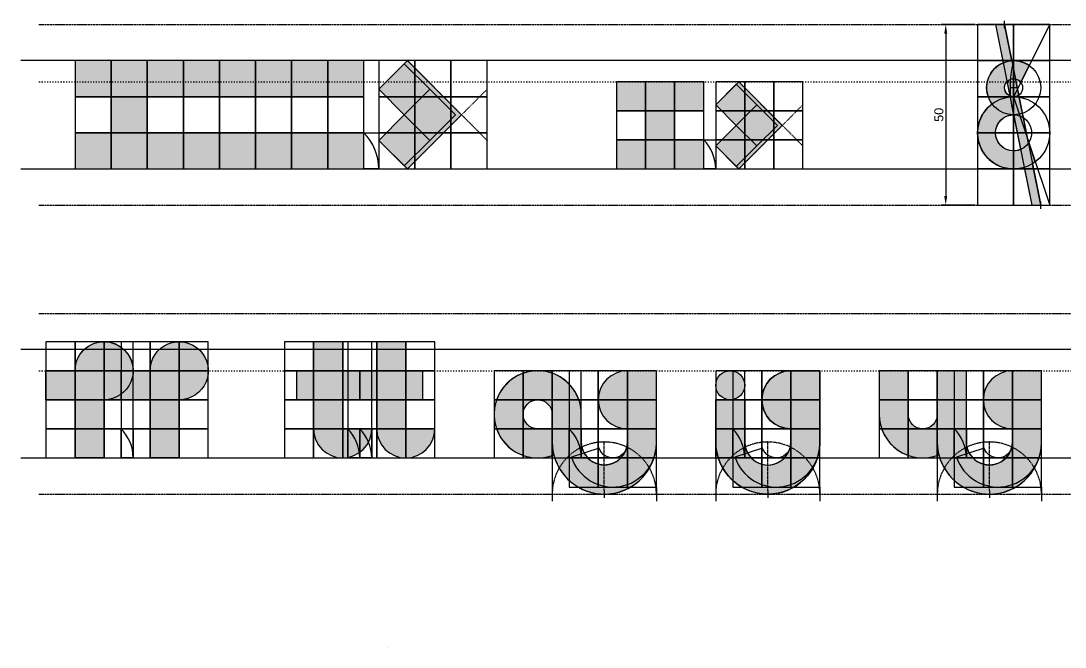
# Model space of a CAD drawing. Header units: millimetres. Extents: x -19 to 3010, y -292 to 470.
# Drawn here: x -15 to 274.3, y -292.4 to -119 of the extents above; entities that cross this region are included whole.
import ezdxf

# ---------------------------------------------------------------- set-up
doc = ezdxf.new("R2010")
doc.units = ezdxf.units.MM
doc.linetypes.add('ACAD_ISO02W100', pattern=[15, 12, -3])
doc.linetypes.add('ACAD_ISO03W100', pattern=[30, 12, -18])
for name, color, linetype in [('GUIDES', 252, 'Continuous'), ('guides_minor', 12, 'Continuous'), ('Lettering', 7, 'Continuous'), ('LINES', 252, 'Continuous'), ('Outlines', 5, 'Continuous')]:
    doc.layers.add(name, color=color, linetype=linetype)
doc.styles.get("Standard").update_dxf_attribs({"font": 'arial.ttf'})
doc.dimstyles.new('ISO-25', dxfattribs={"dimtxt": 2.5, "dimasz": 2.5, "dimexe": 1.25, "dimexo": 0.625, "dimtad": 1, "dimtxsty": 'Standard', "dimcen": 2.5, "dimadec": 0, "dimazin": 0, "dimtfac": 1, "dimtmove": 0, "dimatfit": 3, "dimfxl": 1, "dimarcsym": 0})

# ---------------------------------------------------------------- blocks, each defined once
blk = doc.blocks.new('*D12')
at = {"layer": 'Defpoints', "color": 0, "transparency": 16777216}
for p in [(250.0000000000002, -120.0000000000001), (241.1893099608089, -170.0000000000001), (250.0000000000002, -170.0000000000001)]:
    blk.add_point(p, dxfattribs=at)
at = {"layer": 'guides_minor', "color": 0, "lineweight": -2, "transparency": 16777216}
for p, q in [((249.3750000000002, -120.0000000000001), (239.9393099608089, -120.0000000000001)), ((241.1893099608089, -122.5000000000001), (241.1893099608089, -167.5000000000001)), ((249.3750000000002, -170.0000000000001), (239.9393099608089, -170.0000000000001))]:
    blk.add_line(p, q, dxfattribs=at)
at = {"layer": 'guides_minor', "color": 0, "transparency": 16777216}
for points in [[(240.7726432941423, -122.5000000000001), (241.6059766274756, -122.5000000000001), (241.1893099608089, -120.0000000000001)], [(240.7726432941423, -167.5000000000001), (241.6059766274756, -167.5000000000001), (241.1893099608089, -170.0000000000001)]]:
    blk.add_solid(points, dxfattribs=at)
at = {"layer": 'guides_minor', "color": 0, "transparency": 16777216, "insert": (239.2878774915046, -145.0000000000001), "char_height": 2.5, "attachment_point": 5, "rotation": 90}
blk.add_mtext('50', dxfattribs=at)

msp = doc.modelspace()

# ---------------------------------------------------------------- hatches: boundary and pattern name
at = {"layer": 'Lettering'}
h = msp.add_hatch(color=256, dxfattribs=at)
h.dxf.hatch_style = 1
edge = h.paths.add_edge_path(flags=16)
edge.add_line((258.1612398436907, -135.8061992184531), (258.9541447716941, -139.77072385847))
edge.add_arc((260.0000000000002, -137.5), 2.499999999999998, 137.3498259043254, 245.2700390437152, ccw=False)
edge = h.paths.add_edge_path(flags=16)
edge.add_line((260.0000000000001, -145.0000000000001), (261.923076923077, -154.6153846153846))
edge.add_arc((260.0000000000001, -150.0000000000001), 4.999999999999965, 90, 292.6198649480404, ccw=False)
edge = h.paths.add_edge_path()
edge.add_line((261.5233419172434, -140.1167095862173), (260.5105369461709, -135.0526847308542))
edge.add_arc((260.0000000000001, -137.5), 2.499999999999968, 36.869897645843025, 78.21646320422309, ccw=False)
edge.add_line((262.0000000000001, -136.0000000000001), (264.3166247903555, -131.3667504192892))
edge.add_arc((260.0000000000001, -137.5), 7.499999999999982, 54.8618438234757, 93.79733993393691)
edge.add_line((259.5032931838363, -130.0164659191812), (257.5, -120))
edge.add_line((257.5, -120), (255.0000000000001, -120))
edge.add_line((255.0000000000001, -120), (257.1153846153846, -130.5769230769231))
edge.add_arc((260.0000000000001, -137.5), 7.49999999999997, 112.6198649480408, 216.869897645844)
edge.add_arc((260.0000000000001, -150), 10.00000000000002, 126.8698976458439, 286.9372887831346)
edge.add_line((262.9132483779024, -159.5662418895118), (265.0000000000001, -170))
edge.add_line((265.0000000000001, -170), (267.5, -170))
edge.add_line((267.5, -170), (265.2074273135258, -158.5371365676289))
edge.add_arc((259.9999999999999, -149.9999999999999), 10.0000000000002, 301.382085644258, 306.8698976458444)
edge.add_line((266.0000000000001, -158.0000000000001), (264.2247448713916, -152.6742346141748))
edge.add_arc((260.0000000000003, -150.0000000000004), 4.999999999999615, 324.6562513841858, 327.66646930651615, ccw=False)
edge.add_line((264.0784806237592, -152.8924031187961), (261.5233419172434, -140.1167095862173))
h = msp.add_hatch(color=256, dxfattribs=at)
h.dxf.hatch_style = 1
h.paths.add_polyline_path([(0, -130), (0, -140), (10, -140), (9.999999999999998, -150), (0, -150), (0, -160), (80, -160), (79.99999999999994, -149.9999999999999), (20, -150.0000000000003), (20, -140), (80, -140), (80, -130)])
h.paths.add_polyline_path([(92.07106781186553, -130), (84.14213562373072, -137.9289321881343), (91.21320343559641, -145), (84.14213562373095, -152.0710678118655), (92.07106781186546, -160), (107.0710678118655, -145)])
h = msp.add_hatch(color=256, dxfattribs=at)
h.dxf.hatch_style = 1
h.paths.add_polyline_path([(150.0000000000001, -135.857864376269), (150.0000000000001, -143.9052429175127), (158.0473785412437, -143.9052429175127), (158.0473785412437, -151.9526214587563), (150.0000000000001, -151.9526214587563), (150.0000000000001, -160), (174.1421356237311, -160), (174.142135623731, -151.9526214587563), (166.0947570824874, -151.9526214587566), (166.0947570824874, -143.9052429175127), (174.142135623731, -143.9052429175127), (174.142135623731, -135.857864376269)])
h.paths.add_polyline_path([(183.8561808316414, -135.8578643762693), (177.4754689570642, -142.2385762508461), (183.1658248943529, -147.9289321881348), (177.4754689570644, -153.6192881254233), (183.8561808316414, -160.0000000000003), (195.9272486435069, -147.9289321881348)])
h = msp.add_hatch(color=256, dxfattribs=at)
h.dxf.hatch_style = 1
edge = h.paths.add_edge_path()
edge.add_line((16.09475708248733, -215.857864376269), (20.80880229039763, -215.857864376269))
edge.add_arc((28.85618083164129, -215.8578643762691), 8.047378541243663, -90.00000000000023, 179.9999999999998, ccw=False)
edge.add_line((28.85618083164127, -223.9052429175127), (28.85618083164127, -240))
edge.add_line((28.85618083164127, -240), (20.80880229039763, -240))
edge.add_line((20.80880229039763, -240), (20.80880229039763, -223.9052429175127))
edge.add_line((20.80880229039763, -223.9052429175127), (8.047378541243638, -223.9052429175127))
edge.add_line((8.047378541243638, -223.9052429175127), (8.047378541243638, -240))
edge.add_line((8.047378541243638, -240), (0, -240))
edge.add_line((0, -240), (0, -223.9052429175127))
edge.add_line((0, -223.9052429175127), (-8.047378541243653, -223.9052429175127))
edge.add_line((-8.047378541243653, -223.9052429175127), (-8.047378541243653, -215.857864376269))
edge.add_line((-8.047378541243653, -215.857864376269), (0, -215.857864376269))
edge.add_arc((8.047378541243663, -215.857864376269), 8.047378541243663, 0, 180, ccw=False)
h = msp.add_hatch(color=256, dxfattribs=at)
h.dxf.hatch_style = 1
edge = h.paths.add_edge_path()
edge.add_line((83.57022603955167, -223.9052429175127), (83.57022603955156, -231.9526214587563))
edge.add_arc((91.61760458079522, -231.9526214587563), 8.04737854124366, 180, 360)
edge.add_line((99.66498312203888, -231.9526214587563), (91.61760458079524, -231.9526214587563))
edge.add_line((91.61760458079524, -231.9526214587563), (91.61760458079524, -223.9052429175127))
edge.add_line((91.61760458079524, -223.9052429175127), (96.33164978870568, -223.9052429175127))
edge.add_line((96.33164978870568, -223.9052429175127), (96.33164978870568, -215.857864376269))
edge.add_line((96.33164978870568, -215.857864376269), (91.61760458079524, -215.857864376269))
edge.add_line((91.61760458079524, -215.857864376269), (91.61760458079524, -207.8104858350254))
edge.add_line((91.61760458079524, -207.8104858350254), (83.57022603955167, -207.8104858350254))
edge.add_line((83.57022603955167, -207.8104858350254), (83.57022603955167, -215.857864376269))
edge.add_line((83.57022603955167, -215.857864376269), (74.14213562373094, -215.857864376269))
edge.add_line((74.14213562373094, -215.857864376269), (74.14213562373094, -207.8104858350254))
edge.add_line((74.14213562373094, -207.8104858350254), (66.09475708248736, -207.8104858350254))
edge.add_line((66.09475708248736, -207.8104858350254), (66.09475708248736, -215.857864376269))
edge.add_line((66.09475708248736, -215.857864376269), (61.38071187457693, -215.857864376269))
edge.add_line((61.38071187457693, -215.857864376269), (61.38071187457693, -223.9052429175127))
edge.add_line((61.38071187457693, -223.9052429175127), (66.09475708248736, -223.9052429175127))
edge.add_line((66.09475708248736, -223.9052429175127), (66.09475708248725, -231.9526214587563))
edge.add_arc((74.14213562373091, -231.9526214587563), 8.04737854124366, 180, 360)
edge.add_line((82.18951416497457, -231.9526214587563), (74.14213562373094, -231.9526214587563))
edge.add_line((74.14213562373094, -231.9526214587563), (74.14213562373094, -223.9052429175127))
edge.add_line((74.14213562373094, -223.9052429175127), (83.57022603955167, -223.9052429175127))
h = msp.add_hatch(color=256, dxfattribs=at)
h.dxf.hatch_style = 1
edge = h.paths.add_edge_path(flags=16)
edge.add_arc((128.1658248943509, -227.9289321881346), 4.023689270621816, 3.979039320256561e-13, 270.0000000000004, ccw=False)
edge.add_line((132.1895141649728, -227.9289321881345), (132.1895141649728, -231.9526214587563))
edge.add_line((132.1895141649728, -231.9526214587563), (128.1658248943509, -231.9526214587564))
edge = h.paths.add_edge_path()
edge.add_arc((146.6176045807935, -235.5837493576076), 14.43342985841223, 194.2808023786642, 358.441473441926)
edge.add_line((161.0456949966143, -235.9763107293782), (161.0456949966143, -215.8578643762691))
edge.add_line((161.0456949966143, -215.8578643762691), (152.9983164553707, -215.8578643762691))
edge.add_arc((152.9983164553707, -223.9052429175127), 8.047378541243631, 90, 270)
edge.add_line((152.9983164553707, -231.9526214587564), (152.9983164553707, -235.5837493576075))
edge.add_arc((146.6176045807936, -235.5837493576075), 6.380711874577116, -180, 0, ccw=False)
edge.add_line((140.2368927062164, -235.5837493576075), (140.2368927062164, -227.9289321881345))
edge.add_arc((128.1658248943507, -227.9289321881344), 12.07106781186567, 359.9999999999994, 651.7057584479904)
h = msp.add_hatch(color=256, dxfattribs=at)
h.dxf.hatch_style = 1
edge = h.paths.add_edge_path(flags=17)
edge.add_arc((181.4991582276846, -219.881553646891), 4.023689270621844, 0, 360)
edge = h.paths.add_edge_path()
edge.add_line((198.2842712474606, -235.5837493576075), (198.2842712474606, -231.9526214587564))
edge.add_arc((198.2842712474606, -223.9052429175127), 8.047378541243631, 90, 270, ccw=False)
edge.add_line((198.2842712474606, -215.8578643762691), (206.3316497887043, -215.8578643762691))
edge.add_line((206.3316497887043, -215.8578643762691), (206.3316497887043, -235.9763107293781))
edge.add_arc((191.9035593728835, -235.5837493576075), 14.43342985841226, 181.5585265580822, 358.44147344192623, ccw=False)
edge.add_line((177.4754689570627, -235.9763107293802), (177.4754689570627, -223.9052429175129))
edge.add_line((177.4754689570627, -223.9052429175129), (185.5228474983064, -223.9052429175129))
edge.add_line((185.5228474983064, -223.9052429175129), (185.5228474983064, -235.5837493576075))
edge.add_arc((191.9035593728835, -235.5837493576075), 6.380711874577116, 180, 360)
h = msp.add_hatch(color=256, dxfattribs=at)
h.dxf.hatch_style = 1
edge = h.paths.add_edge_path()
edge.add_arc((253.2842712474607, -235.5837493576076), 6.380711874577116, -180, 0, ccw=False)
edge.add_line((246.9035593728836, -235.5837493576076), (246.9035593728836, -215.8578643762691))
edge.add_line((246.9035593728836, -215.8578643762691), (238.8561808316399, -215.8578643762691))
edge.add_line((238.8561808316399, -215.8578643762691), (238.8561808316399, -227.9289321881346))
edge.add_arc((234.8324915610181, -227.9289321881346), 4.023689270621816, -180, 0, ccw=False)
edge.add_line((230.8088022903963, -227.9289321881346), (230.8088022903963, -215.8578643762691))
edge.add_line((230.8088022903963, -215.8578643762691), (222.7614237491526, -215.8578643762691))
edge.add_line((222.7614237491526, -215.8578643762691), (222.7614237491526, -227.9289321881346))
edge.add_arc((234.8324915610181, -227.9289321881346), 12.07106781186553, 180.0000000000001, 291.7057584479932)
edge.add_arc((253.2842712474612, -235.5837493576076), 14.43342985841195, 194.2808023786634, 358.4414734419258)
edge.add_line((267.7123616632816, -235.9763107293783), (267.7123616632816, -215.8578643762692))
edge.add_line((267.7123616632816, -215.8578643762692), (259.6649831220379, -215.8578643762692))
edge.add_arc((259.6649831220379, -223.9052429175128), 8.047378541243631, 90, 270)
edge.add_line((259.6649831220379, -231.9526214587564), (259.6649831220378, -235.5837493576076))

# ---------------------------------------------------------------- linework, layer by layer
at = {"layer": 'GUIDES'}
for points in [[(250.0000000000001, -130), (260.0000000000001, -130), (260.0000000000001, -120), (250.0000000000001, -120)], [(260.0000000000001, -130), (270.0000000000001, -130), (270.0000000000001, -120), (260.0000000000001, -120)], [(0, -140), (10, -140), (10, -130), (0, -130)], [(10, -140), (20, -140), (20, -130), (10, -130)], [(20, -140), (30, -140), (30, -130), (20, -130)], [(30, -140), (40, -140), (40, -130), (30, -130)], [(40, -140), (50, -140), (50, -130), (40, -130)], [(50, -140), (60, -140), (60, -130), (50, -130)], [(60, -140), (70, -140), (70, -130), (60, -130)], [(70, -140), (80, -140), (80, -130), (70, -130)], [(84.14213562373095, -140), (94.14213562373095, -140), (94.14213562373095, -130), (84.14213562373095, -130)], [(94.14213562373095, -140), (104.142135623731, -140), (104.142135623731, -130), (94.14213562373095, -130)], [(104.142135623731, -140), (114.142135623731, -140), (114.142135623731, -130), (104.142135623731, -130)], [(250.0000000000001, -140), (260.0000000000001, -140), (260.0000000000001, -130), (250.0000000000001, -130)], [(260.0000000000001, -140), (270.0000000000001, -140), (270.0000000000001, -130), (260.0000000000001, -130)], [(150.0000000000001, -143.9052429175127), (158.0473785412437, -143.9052429175127), (158.0473785412437, -135.857864376269), (150.0000000000001, -135.857864376269)], [(158.0473785412437, -143.9052429175127), (166.0947570824874, -143.9052429175127), (166.0947570824874, -135.857864376269), (158.0473785412437, -135.857864376269)], [(166.0947570824874, -143.9052429175127), (174.142135623731, -143.9052429175127), (174.142135623731, -135.857864376269), (166.0947570824874, -135.857864376269)], [(177.4754689570644, -143.905242917513), (185.522847498308, -143.905242917513), (185.522847498308, -135.8578643762693), (177.4754689570644, -135.8578643762693)], [(185.522847498308, -143.905242917513), (193.5702260395517, -143.905242917513), (193.5702260395517, -135.8578643762693), (185.522847498308, -135.8578643762693)], [(193.5702260395517, -143.905242917513), (201.6176045807954, -143.905242917513), (201.6176045807954, -135.8578643762693), (193.5702260395517, -135.8578643762693)], [(0, -150), (10, -150), (10, -140), (0, -140)], [(10, -150), (20, -150), (20, -140), (10, -140)], [(20, -150), (30, -150), (30, -140), (20, -140)], [(30, -150), (40, -150), (40, -140), (30, -140)], [(40, -150), (50, -150), (50, -140), (40, -140)], [(50, -150), (60, -150), (60, -140), (50, -140)], [(60, -150), (70, -150), (70, -140), (60, -140)], [(70, -150), (80, -150), (80, -140), (70, -140)], [(84.14213562373095, -150), (94.14213562373095, -150), (94.14213562373095, -140), (84.14213562373095, -140)], [(94.14213562373095, -150), (104.142135623731, -150), (104.142135623731, -140), (94.14213562373095, -140)], [(104.142135623731, -150), (114.142135623731, -150), (114.142135623731, -140), (104.142135623731, -140)], [(250.0000000000001, -150), (260.0000000000001, -150), (260.0000000000001, -140), (250.0000000000001, -140)], [(260.0000000000001, -150), (270.0000000000001, -150), (270.0000000000001, -140), (260.0000000000001, -140)], [(150.0000000000001, -151.9526214587563), (158.0473785412437, -151.9526214587563), (158.0473785412437, -143.9052429175127), (150.0000000000001, -143.9052429175127)], [(158.0473785412437, -151.9526214587563), (166.0947570824874, -151.9526214587563), (166.0947570824874, -143.9052429175127), (158.0473785412437, -143.9052429175127)], [(166.0947570824874, -151.9526214587563), (174.142135623731, -151.9526214587563), (174.142135623731, -143.9052429175127), (166.0947570824874, -143.9052429175127)], [(177.4754689570644, -151.9526214587566), (185.522847498308, -151.9526214587566), (185.522847498308, -143.905242917513), (177.4754689570644, -143.905242917513)], [(185.522847498308, -151.9526214587566), (193.5702260395517, -151.9526214587566), (193.5702260395517, -143.905242917513), (185.522847498308, -143.905242917513)], [(193.5702260395517, -151.9526214587566), (201.6176045807954, -151.9526214587566), (201.6176045807954, -143.905242917513), (193.5702260395517, -143.905242917513)], [(0, -160), (10, -160), (10, -150), (0, -150)], [(10, -160), (20, -160), (20, -150), (10, -150)], [(20, -160), (30, -160), (30, -150), (20, -150)], [(30, -160), (40, -160), (40, -150), (30, -150)], [(40, -160), (50, -160), (50, -150), (40, -150)], [(50, -160), (60, -160), (60, -150), (50, -150)], [(60, -160), (70, -160), (70, -150), (60, -150)], [(70, -160), (80, -160), (80, -150), (70, -150)], [(84.14213562373095, -160), (80, -160), (80, -150), (84.14213562373095, -150)], [(84.14213562373095, -160), (94.14213562373095, -160), (94.14213562373095, -150), (84.14213562373095, -150)], [(94.14213562373095, -160), (104.142135623731, -160), (104.142135623731, -150), (94.14213562373095, -150)], [(104.142135623731, -160), (114.142135623731, -160), (114.142135623731, -150), (104.142135623731, -150)], [(250.0000000000001, -160), (260.0000000000001, -160), (260.0000000000001, -150), (250.0000000000001, -150)], [(260.0000000000001, -160), (270.0000000000001, -160), (270.0000000000001, -150), (260.0000000000001, -150)], [(150.0000000000001, -160), (158.0473785412437, -160), (158.0473785412437, -151.9526214587563), (150.0000000000001, -151.9526214587563)], [(158.0473785412437, -160), (166.0947570824874, -160), (166.0947570824874, -151.9526214587563), (158.0473785412437, -151.9526214587563)], [(166.0947570824874, -160), (174.142135623731, -160), (174.142135623731, -151.9526214587563), (166.0947570824874, -151.9526214587563)], [(177.4754689570644, -160.0000000000003), (174.1421356237311, -160.0000000000003), (174.1421356237311, -151.9526214587566), (177.4754689570644, -151.9526214587566)], [(177.4754689570644, -160.0000000000003), (185.522847498308, -160.0000000000003), (185.522847498308, -151.9526214587566), (177.4754689570644, -151.9526214587566)], [(185.522847498308, -160.0000000000003), (193.5702260395517, -160.0000000000003), (193.5702260395517, -151.9526214587566), (185.522847498308, -151.9526214587566)], [(193.5702260395517, -160.0000000000003), (201.6176045807954, -160.0000000000003), (201.6176045807954, -151.9526214587566), (193.5702260395517, -151.9526214587566)], [(250.0000000000001, -170), (260.0000000000001, -170), (260.0000000000001, -160), (250.0000000000001, -160)], [(260.0000000000001, -170), (270.0000000000001, -170), (270.0000000000001, -160), (260.0000000000001, -160)], [(-8.047378541243653, -215.857864376269), (0, -215.857864376269), (0, -207.8104858350254), (-8.047378541243653, -207.8104858350254)], [(0, -215.857864376269), (8.047378541243653, -215.857864376269), (8.047378541243653, -207.8104858350254), (0, -207.8104858350254)], [(8.047378541243653, -215.857864376269), (16.09475708248731, -215.857864376269), (16.09475708248731, -207.8104858350254), (8.047378541243653, -207.8104858350254)], [(12.76142374915398, -215.857864376269), (20.80880229039763, -215.857864376269), (20.80880229039763, -207.8104858350254), (12.76142374915398, -207.8104858350254)], [(20.80880229039763, -215.857864376269), (28.85618083164128, -215.857864376269), (28.85618083164128, -207.8104858350254), (20.80880229039763, -207.8104858350254)], [(28.85618083164128, -215.857864376269), (36.90355937288493, -215.857864376269), (36.90355937288493, -207.8104858350254), (28.85618083164128, -207.8104858350254)], [(58.04737854124366, -215.857864376269), (66.09475708248732, -215.857864376269), (66.09475708248732, -207.8104858350254), (58.04737854124366, -207.8104858350254)], [(66.09475708248732, -215.857864376269), (74.14213562373098, -215.857864376269), (74.14213562373098, -207.8104858350254), (66.09475708248732, -207.8104858350254)], [(74.14213562373098, -215.857864376269), (82.18951416497463, -215.857864376269), (82.18951416497463, -207.8104858350254), (74.14213562373098, -207.8104858350254)], [(75.52284749830802, -215.857864376269), (83.57022603955168, -215.857864376269), (83.57022603955168, -207.8104858350254), (75.52284749830802, -207.8104858350254)], [(83.57022603955168, -215.857864376269), (91.61760458079533, -215.857864376269), (91.61760458079533, -207.8104858350254), (83.57022603955168, -207.8104858350254)], [(91.61760458079533, -215.857864376269), (99.66498312203898, -215.857864376269), (99.66498312203898, -207.8104858350254), (91.61760458079533, -207.8104858350254)], [(-8.047378541243638, -223.9052429175127), (1.4210854715202e-14, -223.9052429175127), (1.4210854715202e-14, -215.857864376269), (-8.047378541243638, -215.857864376269)], [(1.4210854715202e-14, -223.9052429175127), (8.047378541243667, -223.9052429175127), (8.047378541243667, -215.857864376269), (1.4210854715202e-14, -215.857864376269)], [(8.047378541243667, -223.9052429175127), (16.09475708248732, -223.9052429175127), (16.09475708248732, -215.857864376269), (8.047378541243667, -215.857864376269)], [(12.76142374915399, -223.9052429175127), (20.80880229039764, -223.9052429175127), (20.80880229039764, -215.857864376269), (12.76142374915399, -215.857864376269)], [(20.80880229039764, -223.9052429175127), (28.8561808316413, -223.9052429175127), (28.8561808316413, -215.857864376269), (20.80880229039764, -215.857864376269)], [(28.8561808316413, -223.9052429175127), (36.90355937288495, -223.9052429175127), (36.90355937288495, -215.857864376269), (28.8561808316413, -215.857864376269)], [(58.04737854124369, -223.9052429175127), (66.09475708248733, -223.9052429175127), (66.09475708248733, -215.857864376269), (58.04737854124369, -215.857864376269)], [(66.09475708248733, -223.9052429175127), (74.14213562373098, -223.9052429175127), (74.14213562373098, -215.857864376269), (66.09475708248733, -215.857864376269)], [(74.14213562373098, -223.9052429175127), (82.18951416497464, -223.9052429175127), (82.18951416497464, -215.857864376269), (74.14213562373098, -215.857864376269)], [(75.52284749830804, -223.9052429175127), (83.57022603955168, -223.9052429175127), (83.57022603955168, -215.857864376269), (75.52284749830804, -215.857864376269)], [(83.57022603955168, -223.9052429175127), (91.61760458079534, -223.9052429175127), (91.61760458079534, -215.857864376269), (83.57022603955168, -215.857864376269)], [(91.61760458079534, -223.9052429175127), (99.664983122039, -223.9052429175127), (99.664983122039, -215.857864376269), (91.61760458079534, -215.857864376269)], [(116.0947570824874, -223.9052429175127), (124.142135623731, -223.9052429175127), (124.142135623731, -215.857864376269), (116.0947570824874, -215.857864376269)], [(124.142135623731, -223.9052429175127), (132.1895141649747, -223.9052429175127), (132.1895141649747, -215.857864376269), (124.142135623731, -215.857864376269)], [(132.1895141649747, -223.9052429175127), (140.2368927062184, -223.9052429175127), (140.2368927062184, -215.857864376269), (132.1895141649747, -215.857864376269)], [(136.9035593728852, -223.9052429175128), (144.9509379141289, -223.9052429175128), (144.9509379141289, -215.8578643762691), (136.9035593728852, -215.8578643762691)], [(144.9509379141289, -223.9052429175128), (152.9983164553726, -223.9052429175128), (152.9983164553726, -215.8578643762691), (144.9509379141289, -215.8578643762691)], [(152.9983164553726, -223.9052429175128), (161.0456949966162, -223.9052429175128), (161.0456949966162, -215.8578643762691), (152.9983164553726, -215.8578643762691)], [(177.4754689570646, -223.9052429175127), (185.5228474983083, -223.9052429175127), (185.5228474983083, -215.857864376269), (177.4754689570646, -215.857864376269)], [(182.1895141649751, -223.9052429175128), (190.2368927062188, -223.9052429175128), (190.2368927062188, -215.8578643762691), (182.1895141649751, -215.8578643762691)], [(190.2368927062188, -223.9052429175128), (198.2842712474625, -223.9052429175128), (198.2842712474625, -215.8578643762691), (190.2368927062188, -215.8578643762691)], [(198.2842712474625, -223.9052429175128), (206.3316497887062, -223.9052429175128), (206.3316497887062, -215.8578643762691), (198.2842712474625, -215.8578643762691)], [(222.7614237491546, -223.9052429175128), (230.8088022903982, -223.9052429175128), (230.8088022903982, -215.8578643762691), (222.7614237491546, -215.8578643762691)], [(230.8088022903982, -223.9052429175128), (238.8561808316419, -223.9052429175128), (238.8561808316419, -215.8578643762691), (230.8088022903982, -215.8578643762691)], [(238.8561808316419, -223.9052429175128), (246.9035593728856, -223.9052429175128), (246.9035593728856, -215.8578643762691), (238.8561808316419, -215.8578643762691)], [(243.5702260395524, -223.9052429175129), (251.6176045807961, -223.9052429175129), (251.6176045807961, -215.8578643762692), (243.5702260395524, -215.8578643762692)], [(251.6176045807961, -223.9052429175129), (259.6649831220398, -223.9052429175129), (259.6649831220398, -215.8578643762692), (251.6176045807961, -215.8578643762692)], [(259.6649831220398, -223.9052429175129), (267.7123616632835, -223.9052429175129), (267.7123616632835, -215.8578643762692), (259.6649831220398, -215.8578643762692)], [(235.8578643762691, -222.4973756355321), (235.8578643762691, -222.4973756355321)], [(-8.047378541243638, -231.9526214587563), (1.4210854715202e-14, -231.9526214587563), (1.4210854715202e-14, -223.9052429175127), (-8.047378541243638, -223.9052429175127)], [(1.4210854715202e-14, -231.9526214587563), (8.047378541243667, -231.9526214587563), (8.047378541243667, -223.9052429175127), (1.4210854715202e-14, -223.9052429175127)], [(8.047378541243667, -231.9526214587563), (16.09475708248732, -231.9526214587563), (16.09475708248732, -223.9052429175127), (8.047378541243667, -223.9052429175127)], [(12.76142374915399, -231.9526214587563), (20.80880229039764, -231.9526214587563), (20.80880229039764, -223.9052429175127), (12.76142374915399, -223.9052429175127)], [(20.80880229039764, -231.9526214587563), (28.8561808316413, -231.9526214587563), (28.8561808316413, -223.9052429175127), (20.80880229039764, -223.9052429175127)], [(28.8561808316413, -231.9526214587563), (36.90355937288495, -231.9526214587563), (36.90355937288495, -223.9052429175127), (28.8561808316413, -223.9052429175127)], [(58.04737854124369, -231.9526214587563), (66.09475708248733, -231.9526214587563), (66.09475708248733, -223.9052429175127), (58.04737854124369, -223.9052429175127)], [(66.09475708248733, -231.9526214587563), (74.14213562373098, -231.9526214587563), (74.14213562373098, -223.9052429175127), (66.09475708248733, -223.9052429175127)], [(74.14213562373098, -231.9526214587563), (82.18951416497464, -231.9526214587563), (82.18951416497464, -223.9052429175127), (74.14213562373098, -223.9052429175127)], [(75.52284749830804, -231.9526214587563), (83.57022603955168, -231.9526214587563), (83.57022603955168, -223.9052429175127), (75.52284749830804, -223.9052429175127)], [(83.57022603955168, -231.9526214587563), (91.61760458079534, -231.9526214587563), (91.61760458079534, -223.9052429175127), (83.57022603955168, -223.9052429175127)], [(91.61760458079534, -231.9526214587563), (99.664983122039, -231.9526214587563), (99.664983122039, -223.9052429175127), (91.61760458079534, -223.9052429175127)], [(116.0947570824874, -231.9526214587563), (124.142135623731, -231.9526214587563), (124.142135623731, -223.9052429175127), (116.0947570824874, -223.9052429175127)], [(124.142135623731, -231.9526214587563), (132.1895141649747, -231.9526214587563), (132.1895141649747, -223.9052429175127), (124.142135623731, -223.9052429175127)], [(132.1895141649747, -231.9526214587563), (140.2368927062184, -231.9526214587563), (140.2368927062184, -223.9052429175127), (132.1895141649747, -223.9052429175127)], [(136.9035593728852, -231.9526214587564), (144.9509379141289, -231.9526214587564), (144.9509379141289, -223.9052429175128), (136.9035593728852, -223.9052429175128)], [(144.9509379141289, -231.9526214587564), (152.9983164553726, -231.9526214587564), (152.9983164553726, -223.9052429175128), (144.9509379141289, -223.9052429175128)], [(152.9983164553726, -231.9526214587564), (161.0456949966162, -231.9526214587564), (161.0456949966162, -223.9052429175128), (152.9983164553726, -223.9052429175128)], [(177.4754689570646, -231.9526214587563), (185.5228474983083, -231.9526214587563), (185.5228474983083, -223.9052429175127), (177.4754689570646, -223.9052429175127)], [(182.1895141649751, -231.9526214587564), (190.2368927062188, -231.9526214587564), (190.2368927062188, -223.9052429175128), (182.1895141649751, -223.9052429175128)], [(190.2368927062188, -231.9526214587564), (198.2842712474625, -231.9526214587564), (198.2842712474625, -223.9052429175128), (190.2368927062188, -223.9052429175128)], [(198.2842712474625, -231.9526214587564), (206.3316497887062, -231.9526214587564), (206.3316497887062, -223.9052429175128), (198.2842712474625, -223.9052429175128)], [(222.7614237491546, -231.9526214587564), (230.8088022903982, -231.9526214587564), (230.8088022903982, -223.9052429175128), (222.7614237491546, -223.9052429175128)], [(230.8088022903982, -231.9526214587564), (238.8561808316419, -231.9526214587564), (238.8561808316419, -223.9052429175128), (230.8088022903982, -223.9052429175128)], [(238.8561808316419, -231.9526214587564), (246.9035593728856, -231.9526214587564), (246.9035593728856, -223.9052429175128), (238.8561808316419, -223.9052429175128)], [(243.5702260395524, -231.9526214587564), (251.6176045807961, -231.9526214587564), (251.6176045807961, -223.9052429175129), (243.5702260395524, -223.9052429175129)], [(251.6176045807961, -231.9526214587564), (259.6649831220398, -231.9526214587564), (259.6649831220398, -223.9052429175129), (251.6176045807961, -223.9052429175129)], [(259.6649831220398, -231.9526214587564), (267.7123616632835, -231.9526214587564), (267.7123616632835, -223.9052429175129), (259.6649831220398, -223.9052429175129)], [(-8.047378541243638, -240), (1.4210854715202e-14, -240), (1.4210854715202e-14, -231.9526214587563), (-8.047378541243638, -231.9526214587563)], [(1.4210854715202e-14, -240), (8.047378541243667, -240), (8.047378541243667, -231.9526214587563), (1.4210854715202e-14, -231.9526214587563)], [(8.047378541243667, -240), (16.09475708248732, -240), (16.09475708248732, -231.9526214587563), (8.047378541243667, -231.9526214587563)], [(12.76142374915399, -240), (20.80880229039764, -240), (20.80880229039764, -231.9526214587563), (12.76142374915399, -231.9526214587563)], [(16.09475708248734, -240), (12.76142374915401, -240), (12.76142374915401, -231.9526214587563), (16.09475708248734, -231.9526214587563)], [(20.80880229039764, -240), (28.8561808316413, -240), (28.8561808316413, -231.9526214587563), (20.80880229039764, -231.9526214587563)], [(28.8561808316413, -240), (36.90355937288495, -240), (36.90355937288495, -231.9526214587563), (28.8561808316413, -231.9526214587563)], [(58.04737854124369, -240), (66.09475708248733, -240), (66.09475708248733, -231.9526214587563), (58.04737854124369, -231.9526214587563)], [(66.09475708248733, -240), (74.14213562373098, -240), (74.14213562373098, -231.9526214587563), (66.09475708248733, -231.9526214587563)], [(74.14213562373098, -240), (82.18951416497464, -240), (82.18951416497464, -231.9526214587563), (74.14213562373098, -231.9526214587563)], [(75.52284749830804, -240), (83.57022603955168, -240), (83.57022603955168, -231.9526214587563), (75.52284749830804, -231.9526214587563)], [(78.85618083164145, -240), (75.52284749830811, -240), (75.52284749830811, -231.9526214587563), (78.85618083164145, -231.9526214587563)], [(82.18951416497467, -240), (78.85618083164132, -240), (78.85618083164132, -231.9526214587563), (82.18951416497467, -231.9526214587563)], [(83.57022603955168, -240), (91.61760458079534, -240), (91.61760458079534, -231.9526214587563), (83.57022603955168, -231.9526214587563)], [(91.61760458079534, -240), (99.664983122039, -240), (99.664983122039, -231.9526214587563), (91.61760458079534, -231.9526214587563)], [(116.0947570824874, -240), (124.142135623731, -240), (124.142135623731, -231.9526214587563), (116.0947570824874, -231.9526214587563)], [(124.142135623731, -240), (132.1895141649747, -240), (132.1895141649747, -231.9526214587563), (124.142135623731, -231.9526214587563)], [(132.1895141649747, -240), (140.2368927062184, -240), (140.2368927062184, -231.9526214587563), (132.1895141649747, -231.9526214587563)], [(136.9035593728852, -240.0000000000001), (144.9509379141289, -240.0000000000001), (144.9509379141289, -231.9526214587564), (136.9035593728852, -231.9526214587564)], [(140.2368927062184, -240), (136.9035593728851, -240), (136.9035593728851, -231.9526214587563), (140.2368927062184, -231.9526214587563)], [(144.9509379141289, -240.0000000000001), (152.9983164553726, -240.0000000000001), (152.9983164553726, -231.9526214587564), (144.9509379141289, -231.9526214587564)], [(152.9983164553726, -240.0000000000001), (161.0456949966162, -240.0000000000001), (161.0456949966162, -231.9526214587564), (152.9983164553726, -231.9526214587564)], [(177.4754689570646, -240), (185.5228474983083, -240), (185.5228474983083, -231.9526214587563), (177.4754689570646, -231.9526214587563)], [(182.1895141649751, -240.0000000000001), (190.2368927062188, -240.0000000000001), (190.2368927062188, -231.9526214587564), (182.1895141649751, -231.9526214587564)], [(185.5228474983083, -240), (182.189514164975, -240), (182.189514164975, -231.9526214587563), (185.5228474983083, -231.9526214587563)], [(190.2368927062188, -240.0000000000001), (198.2842712474625, -240.0000000000001), (198.2842712474625, -231.9526214587564), (190.2368927062188, -231.9526214587564)], [(198.2842712474625, -240.0000000000001), (206.3316497887062, -240.0000000000001), (206.3316497887062, -231.9526214587564), (198.2842712474625, -231.9526214587564)], [(222.7614237491546, -240.0000000000001), (230.8088022903982, -240.0000000000001), (230.8088022903982, -231.9526214587564), (222.7614237491546, -231.9526214587564)], [(230.8088022903982, -240.0000000000001), (238.8561808316419, -240.0000000000001), (238.8561808316419, -231.9526214587564), (230.8088022903982, -231.9526214587564)], [(238.8561808316419, -240.0000000000001), (246.9035593728856, -240.0000000000001), (246.9035593728856, -231.9526214587564), (238.8561808316419, -231.9526214587564)], [(243.5702260395524, -240.0000000000001), (251.6176045807961, -240.0000000000001), (251.6176045807961, -231.9526214587564), (243.5702260395524, -231.9526214587564)], [(246.9035593728856, -240.0000000000001), (243.5702260395523, -240.0000000000001), (243.5702260395523, -231.9526214587564), (246.9035593728856, -231.9526214587564)], [(251.6176045807961, -240.0000000000001), (259.6649831220398, -240.0000000000001), (259.6649831220398, -231.9526214587564), (251.6176045807961, -231.9526214587564)], [(259.6649831220398, -240.0000000000001), (267.7123616632835, -240.0000000000001), (267.7123616632835, -231.9526214587564), (259.6649831220398, -231.9526214587564)], [(136.9035593728852, -248.0473785412437), (144.9509379141289, -248.0473785412437), (144.9509379141289, -240.0000000000001), (136.9035593728852, -240.0000000000001)], [(144.9509379141289, -248.0473785412437), (152.9983164553726, -248.0473785412437), (152.9983164553726, -240.0000000000001), (144.9509379141289, -240.0000000000001)], [(152.9983164553726, -248.0473785412437), (161.0456949966162, -248.0473785412437), (161.0456949966162, -240.0000000000001), (152.9983164553726, -240.0000000000001)], [(182.1895141649751, -248.0473785412437), (190.2368927062188, -248.0473785412437), (190.2368927062188, -240.0000000000001), (182.1895141649751, -240.0000000000001)], [(190.2368927062188, -248.0473785412437), (198.2842712474625, -248.0473785412437), (198.2842712474625, -240.0000000000001), (190.2368927062188, -240.0000000000001)], [(198.2842712474625, -248.0473785412437), (206.3316497887062, -248.0473785412437), (206.3316497887062, -240.0000000000001), (198.2842712474625, -240.0000000000001)], [(243.5702260395524, -248.0473785412438), (251.6176045807961, -248.0473785412438), (251.6176045807961, -240.0000000000001), (243.5702260395524, -240.0000000000001)], [(251.6176045807961, -248.0473785412438), (259.6649831220398, -248.0473785412438), (259.6649831220398, -240.0000000000001), (251.6176045807961, -240.0000000000001)], [(259.6649831220398, -248.0473785412438), (267.7123616632835, -248.0473785412438), (267.7123616632835, -240.0000000000001), (259.6649831220398, -240.0000000000001)]]:
    msp.add_lwpolyline(points, close=True, dxfattribs=at)
for centre, radius, end in [((70, -160), 14.14213562373095, 45.00000000000029), ((166.0947570824874, -160.0000000000003), 11.38071187457698, 45.00000000000006), ((4.714045207910299, -240), 11.38071187457704, 45.00000000000004), ((67.47546895706441, -240), 11.38071187457704, 44.99999999999981), ((70.80880229039762, -240), 11.38071187457704, 44.99999999999981), ((128.8561808316414, -240), 11.38071187457704, 44.99999999999967), ((174.1421356237313, -240), 11.38071187457704, 44.99999999999956), ((235.5228474983086, -240.0000000000001), 11.38071187457704, 44.99999999999956)]:
    msp.add_arc(centre, radius, 0, end, dxfattribs=at)
at = {"layer": 'guides_minor'}
for p, q in [((255.0000000000001, -120), (265.0000000000001, -170)), ((257.5000000000001, -121), (257.5000000000001, -119)), ((257.5000000000001, -120), (267.5, -170)), ((270.0000000000001, -120), (260.0000000000001, -140)), ((261.0000000000001, -137.5), (259.0000000000001, -137.5)), ((260.0000000000001, -140), (270.0000000000001, -170)), ((267.5, -171), (267.5, -169)), ((132.1895141649747, -240), (132.1895141649746, -252)), ((177.4754689570646, -240), (177.4754689570645, -252)), ((238.8561808316419, -240.0000000000001), (238.8561808316418, -252.0000000000001)), ((161.0456949966162, -248.0473785412437), (161.0456949966162, -252)), ((206.3316497887062, -248.0473785412437), (206.3316497887062, -252)), ((267.7123616632835, -248.0473785412438), (267.7123616632835, -252.0000000000001)), ((146.6176045807954, -249.0118446353109), (146.6176045807954, -251.0118446353109)), ((191.9035593728854, -249.0118446353109), (191.9035593728854, -251.0118446353109)), ((253.2842712474626, -249.011844635311), (253.2842712474626, -251.011844635311))]:
    msp.add_line(p, q, dxfattribs=at)
at = {"layer": 'guides_minor', "linetype": 'ACAD_ISO02W100', "ltscale": 0.005}
for p, q in [((91.21320343559643, -130.857864376269), (92.07106781186553, -130)), ((92.07106781186553, -130), (114.142135623731, -152.0710678118654)), ((183.1658248943529, -136.5482203135578), (183.8561808316414, -135.8578643762693)), ((183.8561808316414, -135.8578643762693), (201.6176045807954, -153.6192881254233)), ((92.07106781186546, -160), (114.142135623731, -137.9289321881345)), ((183.8561808316414, -160.0000000000003), (201.6176045807954, -142.2385762508463)), ((91.21320343559641, -159.142135623731), (92.07106781186546, -160)), ((183.1658248943529, -159.3096440627118), (183.8561808316414, -160.0000000000003)), ((146.6176045807954, -249.0118446353109), (146.6176045807954, -235.5837493576076)), ((191.9035593728854, -249.0118446353109), (191.9035593728854, -235.5837493576076)), ((253.2842712474626, -249.011844635311), (253.2842712474626, -235.5837493576076))]:
    msp.add_line(p, q, dxfattribs=at)
at = {"layer": 'guides_minor'}
for points in [[(84.14213562373095, -137.9289321881345), (91.21320343559641, -145), (98.28427124746189, -137.9289321881345), (91.21320343559643, -130.857864376269)], [(91.21320343559643, -145), (98.28427124746189, -152.0710678118655), (105.3553390593274, -145), (98.2842712474619, -137.9289321881345)], [(177.4754689570644, -142.2385762508463), (183.1658248943529, -147.9289321881348), (188.8561808316414, -142.2385762508463), (183.1658248943529, -136.5482203135578)], [(183.1658248943529, -147.9289321881348), (188.8561808316414, -153.6192881254233), (194.5465367689299, -147.9289321881348), (188.8561808316414, -142.2385762508463)], [(84.14213562373095, -152.0710678118655), (91.21320343559641, -159.142135623731), (98.28427124746189, -152.0710678118655), (91.21320343559643, -145)], [(177.4754689570644, -153.6192881254233), (183.1658248943529, -159.3096440627118), (188.8561808316414, -153.6192881254233), (183.1658248943529, -147.9289321881348)], [(177.4754689570646, -223.9052429175129), (185.5228474983083, -223.9052429175129), (185.5228474983083, -240.0000000000001), (177.4754689570646, -240.0000000000001)], [(86.90355937288487, -292.3726717897351), (86.90355937288487, -292.3726717897351)]]:
    msp.add_lwpolyline(points, close=True, dxfattribs=at)
for points in [[(8.047378541243667, -223.9052429175127), (8.047378541243667, -240), (2.842170943040401e-14, -240), (2.842170943040401e-14, -223.9052429175127), (-8.047378541243624, -223.9052429175127), (-8.047378541243624, -215.857864376269), (2.842170943040401e-14, -215.857864376269, -2.414213562373095)], [(28.8561808316413, -223.9052429175127), (28.8561808316413, -240), (20.80880229039766, -240), (20.80880229039766, -223.9052429175127), (12.76142374915401, -223.9052429175127), (12.76142374915401, -215.857864376269), (20.80880229039766, -215.857864376269, -2.414213562373095)], [(74.14213562373095, -215.857864376269), (74.14213562373095, -207.8104858350254), (66.09475708248738, -207.8104858350254), (66.09475708248738, -215.857864376269), (61.38071187457695, -215.857864376269), (61.38071187457695, -223.9052429175127), (66.09475708248738, -223.9052429175127), (66.09475708248726, -231.9526214587563, 0.9999999999999999), (82.18951416497458, -231.9526214587563), (74.14213562373095, -231.9526214587563), (74.14213562373095, -223.9052429175127), (78.85618083164138, -223.9052429175127), (78.85618083164138, -215.857864376269)], [(91.61760458079526, -215.857864376269), (91.61760458079526, -207.8104858350254), (83.57022603955168, -207.8104858350254), (83.57022603955168, -215.857864376269), (78.85618083164125, -215.857864376269), (78.85618083164125, -223.9052429175127), (83.57022603955168, -223.9052429175127), (83.57022603955157, -231.9526214587563, 0.9999999999999999), (99.66498312203889, -231.9526214587563), (91.61760458079526, -231.9526214587563), (91.61760458079526, -223.9052429175127), (96.33164978870569, -223.9052429175127), (96.33164978870569, -215.857864376269)], [(132.1895141649747, -239.3096440627115), (132.1895141649747, -240), (140.2368927062183, -240), (140.2368927062183, -227.9289321881345, 3.146264369941969)], [(152.9983164553726, -215.8578643762691, 0.9999999999999999), (152.9983164553726, -231.9526214587564), (152.9983164553726, -235.9763107293782, -0.8508037970648201), (145.1574203771668, -237.2487129985728), (137.5230067619988, -239.7935175369622, 0.8508037970648128), (161.0456949966162, -235.9763107293782), (161.0456949966162, -215.8578643762691)], [(198.2842712474625, -215.8578643762691, 0.9999999999999999), (198.2842712474625, -231.9526214587564), (198.2842712474625, -235.9763107293782, -0.8508037970648201), (190.4433751692567, -237.2487129985728), (182.8089615540887, -239.7935175369622, 0.8508037970648128), (206.3316497887062, -235.9763107293782), (206.3316497887062, -215.8578643762691)], [(238.8561808316418, -227.9289321881346, -0.9999999999999999), (230.8088022903982, -227.9289321881346), (230.8088022903982, -215.8578643762691), (222.7614237491545, -215.8578643762691), (222.7614237491545, -227.9289321881346, 0.5176380902050415), (238.8561808316418, -239.3096440627116), (238.8561808316418, -240.0000000000001), (246.9035593728855, -240.0000000000001), (246.9035593728855, -215.8578643762691), (238.8561808316418, -215.8578643762691)], [(259.6649831220398, -215.8578643762692, 0.9999999999999999), (259.6649831220398, -231.9526214587564), (259.6649831220398, -235.9763107293783, -0.8508037970648201), (251.824087043834, -237.2487129985728), (244.189673428666, -239.7935175369622, 0.8508037970648128), (267.7123616632835, -235.9763107293783), (267.7123616632835, -215.8578643762692)], [(128.1658248943529, -231.9526214587564, -2.414213562373095), (132.1895141649747, -227.9289321881345), (132.1895141649747, -231.9526214587563)]]:
    msp.add_lwpolyline(points, format="xyb", close=True, dxfattribs=at)
for centre, radius in [((260.0000000000001, -137.5), 7.5), ((260.0000000000001, -137.5), 2.499999999999972), ((260.0000000000001, -150), 10.00000000000003), ((260.0000000000001, -150), 5), ((181.4991582276865, -219.881553646891), 4.023689270621844)]:
    msp.add_circle(centre, radius, dxfattribs=at)
at = {"layer": 'guides_minor', "linetype": 'ACAD_ISO02W100', "ltscale": 0.005}
for centre, radius, start, end in [((287.6249999999998, -137.5), 28.62499999999966, 164.810713262817, 195.189286737183), ((146.6176045807954, -250.0118446353109), 14.42809527770335, 0.04703654060733387, 179.9529634593927), ((191.9035593728854, -250.0118446353109), 14.42809527770335, 0.047036540607334, 179.9529634593927), ((253.2842712474626, -250.011844635311), 14.42809527770335, 0.04703654060733365, 179.9529634593927)]:
    msp.add_arc(centre, radius, start, end, dxfattribs=at)
at = {"layer": 'guides_minor'}
for centre, radius, end in [((146.6176045807954, -235.5837493576076), 14.43342985841226, 358.4414734419259), ((146.6176045807954, -235.5837493576076), 6.380711874577116, 1.017777498068325e-13), ((191.9035593728854, -235.5837493576076), 14.43342985841226, 358.4414734419259), ((191.9035593728854, -235.5837493576076), 6.380711874577116, 1.017777498068325e-13), ((253.2842712474626, -235.5837493576076), 14.43342985841226, 358.4414734419259), ((253.2842712474626, -235.5837493576076), 6.380711874577116, 1.017777498068325e-13)]:
    msp.add_arc(centre, radius, 180, end, dxfattribs=at)
at = {"layer": 'LINES', "linetype": 'ACAD_ISO02W100', "ltscale": 0.05}
for p, q in [((-10.00000000000003, -120), (530, -120)), ((-10.00000000000003, -170), (530, -170)), ((-10.00000000000006, -200), (530, -200)), ((-10.00000000000006, -250), (530, -250))]:
    msp.add_line(p, q, dxfattribs=at)
at = {"layer": 'LINES'}
for p, q in [((535, -130), (-15.00000000000003, -130)), ((-15.00000000000003, -160), (535, -160)), ((535, -210), (-15.00000000000006, -210)), ((-15.00000000000006, -240), (535, -240))]:
    msp.add_line(p, q, dxfattribs=at)
at = {"layer": 'LINES', "linetype": 'ACAD_ISO03W100', "ltscale": 0.025}
for p, q in [((-10.00000000000002, -135.857864376269), (530, -135.857864376269)), ((-10.00000000000005, -215.857864376269), (530, -215.857864376269))]:
    msp.add_line(p, q, dxfattribs=at)
at = {"layer": 'Outlines'}
for points in [[(261.5233419172434, -140.1167095862173), (260.5105369461709, -135.0526847308542, -0.1823915104402097), (262.0000000000001, -136.0000000000001), (264.3166247903555, -131.3667504192892, 0.1715416793795742), (259.5032931838363, -130.0164659191812), (257.5, -120), (255.0000000000001, -120), (257.1153846153846, -130.5769230769231, 0.4890838056657057), (254.0000000000001, -142, 0.8396008408120299), (262.9132483779024, -159.5662418895118), (265.0000000000001, -170), (267.5, -170), (265.2074273135258, -158.5371365676289, 0.02394967453755789), (266.0000000000001, -158.0000000000001), (264.2247448713916, -152.6742346141748, -0.01313530884797182), (264.0784806237592, -152.8924031187961)], [(258.1612398436907, -135.8061992184531), (258.9541447716941, -139.77072385847, -0.5090870096926751)], [(260.0000000000001, -145.0000000000001), (261.923076923077, -154.6153846153846, -1.219803902718555)], [(16.09475708248733, -215.857864376269), (20.80880229039763, -215.857864376269, -2.414213562373095), (28.85618083164127, -223.9052429175127), (28.85618083164127, -240), (20.80880229039763, -240), (20.80880229039763, -223.9052429175127), (8.047378541243638, -223.9052429175127), (8.047378541243638, -240), (0, -240), (0, -223.9052429175127), (-8.047378541243653, -223.9052429175127), (-8.047378541243653, -215.857864376269), (0, -215.857864376269, -1)], [(83.57022603955167, -223.9052429175127), (83.57022603955156, -231.9526214587563, 0.9999999999999999), (99.66498312203888, -231.9526214587563), (91.61760458079524, -231.9526214587563), (91.61760458079524, -223.9052429175127), (96.33164978870568, -223.9052429175127), (96.33164978870568, -215.857864376269), (91.61760458079524, -215.857864376269), (91.61760458079524, -207.8104858350254), (83.57022603955167, -207.8104858350254), (83.57022603955167, -215.857864376269), (74.14213562373094, -215.857864376269), (74.14213562373094, -207.8104858350254), (66.09475708248736, -207.8104858350254), (66.09475708248736, -215.857864376269), (61.38071187457693, -215.857864376269), (61.38071187457693, -223.9052429175127), (66.09475708248736, -223.9052429175127), (66.09475708248725, -231.9526214587563, 0.9999999999999999), (82.18951416497457, -231.9526214587563), (74.14213562373094, -231.9526214587563), (74.14213562373094, -223.9052429175127)], [(132.6301902656015, -239.1441058359491, 0.8705183107576804), (161.0456949966143, -235.9763107293782), (161.0456949966143, -215.8578643762691), (152.9983164553707, -215.8578643762691, 1), (152.9983164553707, -231.9526214587564), (152.9983164553707, -235.5837493576075, -0.9999999999999999), (140.2368927062164, -235.5837493576075), (140.2368927062164, -227.9289321881345, 3.255896083213912)], [(198.2842712474606, -235.5837493576075), (198.2842712474606, -231.9526214587564, -1), (198.2842712474606, -215.8578643762691), (206.3316497887043, -215.8578643762691), (206.3316497887043, -235.9763107293781, -0.973161941877246), (177.4754689570627, -235.9763107293802), (177.4754689570627, -223.9052429175129), (185.5228474983064, -223.9052429175129), (185.5228474983064, -235.5837493576075, 0.9999999999999999)], [(259.6649831220378, -235.5837493576076, -0.9999999999999999), (246.9035593728836, -235.5837493576076), (246.9035593728836, -215.8578643762691), (238.8561808316399, -215.8578643762691), (238.8561808316399, -227.9289321881346, -1), (230.8088022903963, -227.9289321881346), (230.8088022903963, -215.8578643762691), (222.7614237491526, -215.8578643762691), (222.7614237491526, -227.9289321881346, 0.5300637137527068), (239.2968569322694, -239.1441058359488, 0.8705183107576853), (267.7123616632816, -235.9763107293783), (267.7123616632816, -215.8578643762692), (259.6649831220379, -215.8578643762692, 1), (259.6649831220379, -231.9526214587564)], [(238.8561808316416, -227.9289321881346, -0.9999999999999999), (230.8088022903979, -227.9289321881346), (230.8088022903979, -215.8578643762691), (222.7614237491542, -215.8578643762691), (222.7614237491542, -227.9289321881346, 0.5176380902050415), (238.8561808316416, -239.3096440627116), (238.8561808316416, -240.0000000000001), (246.9035593728852, -240.0000000000001), (246.9035593728852, -215.8578643762691), (238.8561808316416, -215.8578643762691)], [(128.1658248943509, -231.9526214587564, -2.414213562373095), (132.1895141649728, -227.9289321881345), (132.1895141649728, -231.9526214587563)]]:
    msp.add_lwpolyline(points, format="xyb", close=True, dxfattribs=at)
for points in [[(0, -130), (0, -140), (10, -140), (9.999999999999998, -150), (0, -150), (0, -160), (80, -160), (79.99999999999994, -149.9999999999999), (20, -150.0000000000003), (20, -140), (80, -140), (80, -130)], [(92.07106781186553, -130), (84.14213562373072, -137.9289321881343), (91.21320343559641, -145), (84.14213562373095, -152.0710678118655), (92.07106781186546, -160), (107.0710678118655, -145)], [(150.0000000000001, -135.857864376269), (150.0000000000001, -143.9052429175127), (158.0473785412437, -143.9052429175127), (158.0473785412437, -151.9526214587563), (150.0000000000001, -151.9526214587563), (150.0000000000001, -160), (174.1421356237311, -160), (174.142135623731, -151.9526214587563), (166.0947570824874, -151.9526214587566), (166.0947570824874, -143.9052429175127), (174.142135623731, -143.9052429175127), (174.142135623731, -135.857864376269)], [(183.8561808316414, -135.8578643762693), (177.4754689570642, -142.2385762508461), (183.1658248943529, -147.9289321881348), (177.4754689570644, -153.6192881254233), (183.8561808316414, -160.0000000000003), (195.9272486435069, -147.9289321881348)]]:
    msp.add_lwpolyline(points, close=True, dxfattribs=at)
msp.add_circle((181.4991582276846, -219.881553646891), 4.023689270621844, dxfattribs=at)

# ---------------------------------------------------------------- dimensions: what is measured, and where the dimension line sits
at = {"layer": 'guides_minor'}
dim = msp.add_linear_dim(base=(241.1893099608089, -170.0000000000001), p1=(250.0000000000001, -120), p2=(250.0000000000001, -170), angle=90, dimstyle='ISO-25', dxfattribs=at)
dim.commit()
dim.dimension.update_dxf_attribs({"geometry": '*D12', "text_midpoint": (239.2878774915046, -145.0000000000001)})

doc.saveas('drawing.dxf')
